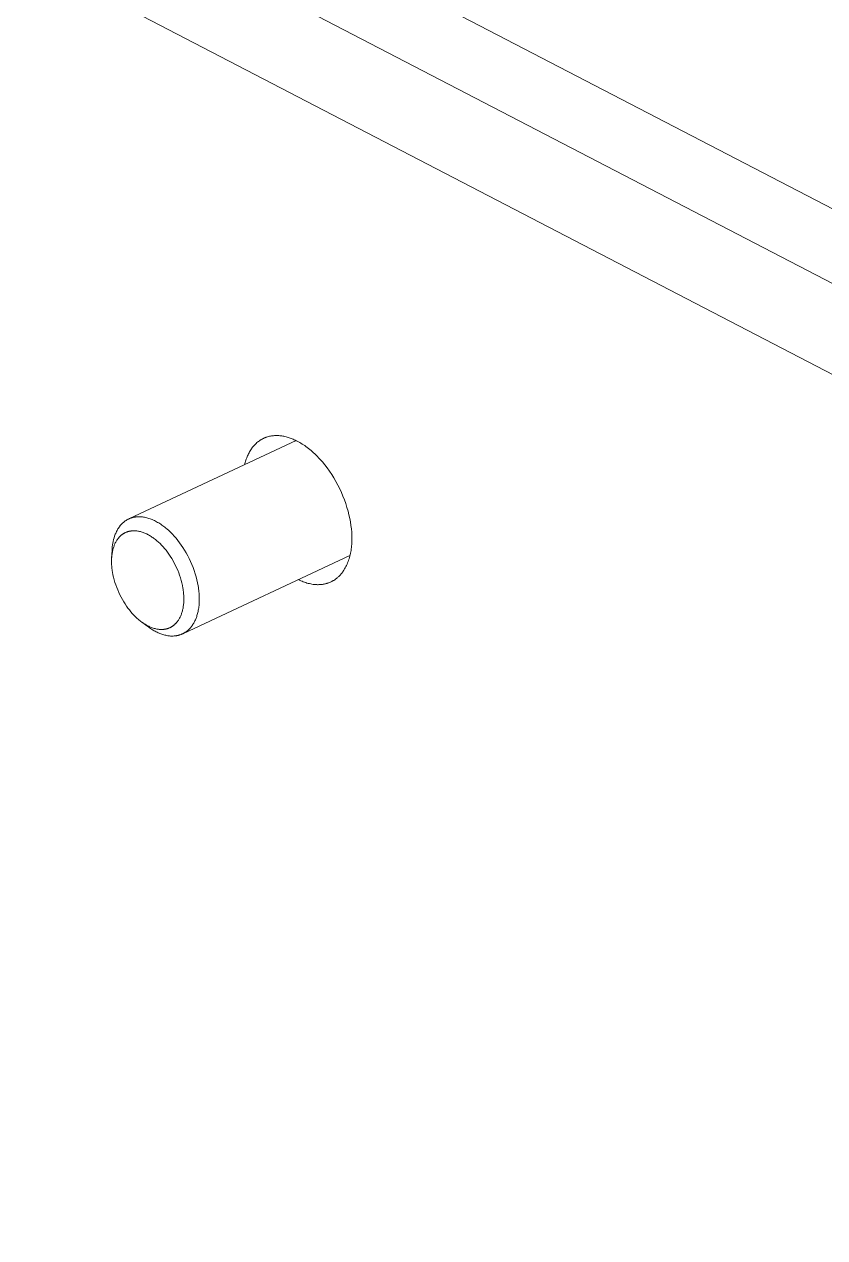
# Model space of a CAD drawing. Header units: millimetres. Extents: x -507 to 4570, y -12 to 3479.
# Drawn here: x 2901.6 to 2938.9, y 1481.3 to 1538 of the extents above; entities that cross this region are included whole.
import ezdxf

# ---------------------------------------------------------------- set-up
doc = ezdxf.new("R2010")
doc.units = ezdxf.units.MM
doc.layers.add('ZANO_R', color=7, linetype='Continuous', lineweight=0)

msp = doc.modelspace()

# ---------------------------------------------------------------- linework, layer by layer
at = {"layer": 'ZANO_R'}
for p, q in [((3135.943, 1427.139), (2910.345, 1544.436)), ((2907.899, 1542.222), (3130.222, 1426.628)), ((3125.924, 1424.615), (2901.56, 1541.27)), ((2906.471, 1514.914), (2914.257, 1518.56)), ((2912.356, 1518.399), (2912.391, 1518.432)), ((2912.391, 1518.432), (2912.427, 1518.465)), ((2912.427, 1518.465), (2912.464, 1518.496)), ((2912.464, 1518.496), (2912.502, 1518.525)), ((2912.502, 1518.525), (2912.541, 1518.553)), ((2912.541, 1518.553), (2912.561, 1518.566)), ((2912.561, 1518.566), (2912.58, 1518.579)), ((2912.58, 1518.579), (2912.6, 1518.592)), ((2912.6, 1518.592), (2912.621, 1518.604)), ((2912.621, 1518.604), (2912.641, 1518.616)), ((2912.641, 1518.616), (2912.662, 1518.628)), ((2912.662, 1518.628), (2912.682, 1518.639)), ((2912.682, 1518.639), (2912.703, 1518.65)), ((2912.703, 1518.65), (2912.725, 1518.66)), ((2912.725, 1518.66), (2912.746, 1518.67)), ((2912.746, 1518.67), (2912.767, 1518.68)), ((2912.767, 1518.68), (2912.789, 1518.689)), ((2912.789, 1518.689), (2912.811, 1518.698)), ((2912.811, 1518.698), (2912.833, 1518.706)), ((2912.833, 1518.706), (2912.855, 1518.714)), ((2912.855, 1518.714), (2912.877, 1518.722)), ((2912.877, 1518.722), (2912.922, 1518.736)), ((2912.922, 1518.736), (2912.967, 1518.749)), ((2912.967, 1518.749), (2913.013, 1518.76)), ((2913.013, 1518.76), (2913.059, 1518.77)), ((2913.059, 1518.77), (2913.105, 1518.778)), ((2913.105, 1518.778), (2913.152, 1518.784)), ((2913.152, 1518.784), (2913.2, 1518.789)), ((2913.2, 1518.789), (2913.247, 1518.793)), ((2913.247, 1518.793), (2913.295, 1518.795)), ((2913.295, 1518.795), (2913.344, 1518.796)), ((2913.344, 1518.796), (2913.392, 1518.795)), ((2913.392, 1518.795), (2913.441, 1518.792)), ((2913.441, 1518.792), (2913.489, 1518.789)), ((2913.489, 1518.789), (2913.538, 1518.783)), ((2913.538, 1518.783), (2913.587, 1518.777)), ((2913.587, 1518.777), (2913.636, 1518.769)), ((2913.636, 1518.769), (2913.685, 1518.76)), ((2913.685, 1518.76), (2913.734, 1518.749)), ((2913.734, 1518.749), (2913.782, 1518.738)), ((2913.782, 1518.738), (2913.831, 1518.725)), ((2913.831, 1518.725), (2913.88, 1518.711)), ((2913.88, 1518.711), (2913.928, 1518.695)), ((2913.928, 1518.695), (2913.977, 1518.679)), ((2913.977, 1518.679), (2914.025, 1518.661)), ((2914.025, 1518.661), (2914.073, 1518.642)), ((2914.073, 1518.642), (2914.12, 1518.622)), ((2914.12, 1518.622), (2914.168, 1518.602)), ((2914.168, 1518.602), (2914.215, 1518.58)), ((2914.215, 1518.58), (2914.262, 1518.557)), ((2914.262, 1518.557), (2914.308, 1518.534)), ((2914.308, 1518.534), (2914.365, 1518.503)), ((2914.365, 1518.503), (2914.422, 1518.471)), ((2914.422, 1518.471), (2914.479, 1518.437)), ((2914.479, 1518.437), (2914.537, 1518.401)), ((2914.537, 1518.401), (2914.596, 1518.364)), ((2911.965, 1517.8), (2911.986, 1517.85)), ((2911.986, 1517.85), (2912.008, 1517.898)), ((2912.008, 1517.898), (2912.032, 1517.946)), ((2912.032, 1517.946), (2912.056, 1517.993)), ((2912.056, 1517.993), (2912.081, 1518.039)), ((2912.081, 1518.039), (2912.108, 1518.083)), ((2912.108, 1518.083), (2912.135, 1518.127)), ((2912.135, 1518.127), (2912.164, 1518.17)), ((2912.164, 1518.17), (2912.193, 1518.211)), ((2912.193, 1518.211), (2912.224, 1518.251)), ((2912.224, 1518.251), (2912.255, 1518.29)), ((2912.255, 1518.29), (2912.288, 1518.328)), ((2912.288, 1518.328), (2912.321, 1518.364)), ((2912.321, 1518.364), (2912.356, 1518.399)), ((2914.596, 1518.364), (2914.654, 1518.324)), ((2914.654, 1518.324), (2914.713, 1518.282)), ((2914.713, 1518.282), (2914.772, 1518.239)), ((2914.772, 1518.239), (2914.831, 1518.193)), ((2914.831, 1518.193), (2914.891, 1518.145)), ((2914.891, 1518.145), (2914.95, 1518.096)), ((2914.95, 1518.096), (2915.01, 1518.044)), ((2915.01, 1518.044), (2915.069, 1517.991)), ((2915.069, 1517.991), (2915.129, 1517.936)), ((2915.129, 1517.936), (2915.188, 1517.878)), ((2915.188, 1517.878), (2915.247, 1517.819)), ((2911.847, 1517.431), (2911.86, 1517.486)), ((2911.86, 1517.486), (2911.875, 1517.54)), ((2911.875, 1517.54), (2911.891, 1517.593)), ((2911.891, 1517.593), (2911.908, 1517.646)), ((2911.908, 1517.646), (2911.926, 1517.698)), ((2911.926, 1517.698), (2911.945, 1517.749)), ((2911.945, 1517.749), (2911.965, 1517.8)), ((2915.247, 1517.819), (2915.305, 1517.758)), ((2915.305, 1517.758), (2915.364, 1517.696)), ((2915.364, 1517.696), (2915.479, 1517.565)), ((2915.479, 1517.565), (2915.593, 1517.427)), ((2915.593, 1517.427), (2915.703, 1517.283)), ((2915.703, 1517.283), (2915.811, 1517.133)), ((2915.811, 1517.133), (2915.915, 1516.977)), ((2915.915, 1516.977), (2916.015, 1516.817)), ((2916.015, 1516.817), (2916.111, 1516.653)), ((2916.111, 1516.653), (2916.202, 1516.484)), ((2916.202, 1516.484), (2916.288, 1516.313)), ((2916.288, 1516.313), (2916.368, 1516.14)), ((2916.368, 1516.14), (2916.442, 1515.965)), ((2916.442, 1515.965), (2916.511, 1515.79)), ((2916.511, 1515.79), (2916.573, 1515.614)), ((2916.573, 1515.614), (2916.629, 1515.439)), ((2906.832, 1514.999), (2906.808, 1514.997)), ((2906.856, 1515), (2906.832, 1514.999)), ((2906.88, 1515.001), (2906.856, 1515)), ((2906.905, 1515.002), (2906.88, 1515.001)), ((2906.929, 1515.002), (2906.905, 1515.002)), ((2906.954, 1515.001), (2906.929, 1515.002)), ((2906.978, 1515), (2906.954, 1515.001)), ((2907.003, 1514.999), (2906.978, 1515)), ((2907.028, 1514.997), (2907.003, 1514.999)), ((2916.629, 1515.439), (2916.679, 1515.265)), ((2916.679, 1515.265), (2916.722, 1515.093)), ((2916.722, 1515.093), (2916.759, 1514.924)), ((2905.936, 1514.437), (2905.913, 1514.396)), ((2905.961, 1514.476), (2905.936, 1514.437)), ((2905.988, 1514.514), (2905.961, 1514.476)), ((2906.015, 1514.551), (2905.988, 1514.514)), ((2906.029, 1514.57), (2906.015, 1514.551)), ((2906.043, 1514.587), (2906.029, 1514.57)), ((2906.058, 1514.605), (2906.043, 1514.587)), ((2906.073, 1514.622), (2906.058, 1514.605)), ((2906.088, 1514.639), (2906.073, 1514.622)), ((2906.104, 1514.656), (2906.088, 1514.639)), ((2906.12, 1514.672), (2906.104, 1514.656)), ((2906.136, 1514.688), (2906.12, 1514.672)), ((2906.152, 1514.704), (2906.136, 1514.688)), ((2906.169, 1514.719), (2906.152, 1514.704)), ((2906.186, 1514.734), (2906.169, 1514.719)), ((2906.203, 1514.749), (2906.186, 1514.734)), ((2906.221, 1514.763), (2906.203, 1514.749)), ((2906.238, 1514.777), (2906.221, 1514.763)), ((2906.256, 1514.791), (2906.238, 1514.777)), ((2906.275, 1514.804), (2906.256, 1514.791)), ((2906.293, 1514.817), (2906.275, 1514.804)), ((2906.312, 1514.829), (2906.293, 1514.817)), ((2906.331, 1514.841), (2906.312, 1514.829)), ((2906.351, 1514.853), (2906.331, 1514.841)), ((2906.37, 1514.864), (2906.351, 1514.853)), ((2906.39, 1514.875), (2906.37, 1514.864)), ((2906.41, 1514.885), (2906.39, 1514.875)), ((2906.43, 1514.895), (2906.41, 1514.885)), ((2906.451, 1514.905), (2906.43, 1514.895)), ((2906.472, 1514.914), (2906.451, 1514.905)), ((2906.493, 1514.922), (2906.472, 1514.914)), ((2906.514, 1514.931), (2906.493, 1514.922)), ((2906.535, 1514.939), (2906.514, 1514.931)), ((2906.557, 1514.946), (2906.535, 1514.939)), ((2906.579, 1514.953), (2906.557, 1514.946)), ((2906.601, 1514.959), (2906.579, 1514.953)), ((2906.623, 1514.965), (2906.601, 1514.959)), ((2906.646, 1514.971), (2906.623, 1514.965)), ((2906.669, 1514.976), (2906.646, 1514.971)), ((2906.692, 1514.981), (2906.669, 1514.976)), ((2906.715, 1514.985), (2906.692, 1514.981)), ((2906.738, 1514.989), (2906.715, 1514.985)), ((2906.761, 1514.992), (2906.738, 1514.989)), ((2906.785, 1514.995), (2906.761, 1514.992)), ((2906.808, 1514.997), (2906.785, 1514.995)), ((2907.053, 1514.995), (2907.028, 1514.997)), ((2907.078, 1514.992), (2907.053, 1514.995)), ((2907.128, 1514.985), (2907.078, 1514.992)), ((2907.179, 1514.977), (2907.128, 1514.985)), ((2907.229, 1514.966), (2907.179, 1514.977)), ((2907.28, 1514.954), (2907.229, 1514.966)), ((2907.331, 1514.94), (2907.28, 1514.954)), ((2907.383, 1514.924), (2907.331, 1514.94)), ((2907.434, 1514.906), (2907.383, 1514.924)), ((2907.485, 1514.887), (2907.434, 1514.906)), ((2907.536, 1514.867), (2907.485, 1514.887)), ((2907.587, 1514.844), (2907.536, 1514.867)), ((2907.637, 1514.821), (2907.587, 1514.844)), ((2907.688, 1514.795), (2907.637, 1514.821)), ((2907.738, 1514.769), (2907.688, 1514.795)), ((2907.788, 1514.74), (2907.738, 1514.769)), ((2907.838, 1514.711), (2907.788, 1514.74)), ((2907.887, 1514.68), (2907.838, 1514.711)), ((2907.936, 1514.648), (2907.887, 1514.68)), ((2907.984, 1514.615), (2907.936, 1514.648)), ((2908.032, 1514.581), (2907.984, 1514.615)), ((2908.079, 1514.546), (2908.032, 1514.581)), ((2908.125, 1514.51), (2908.079, 1514.546)), ((2908.171, 1514.472), (2908.125, 1514.51)), ((2908.217, 1514.434), (2908.171, 1514.472)), ((2908.306, 1514.355), (2908.217, 1514.434)), ((2916.759, 1514.924), (2916.79, 1514.758)), ((2916.79, 1514.758), (2916.815, 1514.595)), ((2916.815, 1514.595), (2916.834, 1514.436)), ((2916.834, 1514.436), (2916.848, 1514.281)), ((2905.731, 1513.932), (2905.711, 1513.851)), ((2905.753, 1514.013), (2905.731, 1513.932)), ((2905.777, 1514.093), (2905.753, 1514.013)), ((2905.793, 1514.139), (2905.777, 1514.093)), ((2905.81, 1514.183), (2905.793, 1514.139)), ((2905.829, 1514.227), (2905.81, 1514.183)), ((2905.848, 1514.271), (2905.829, 1514.227)), ((2905.868, 1514.313), (2905.848, 1514.271)), ((2905.849, 1513.846), (2905.869, 1513.879)), ((2905.89, 1514.355), (2905.868, 1514.313)), ((2905.869, 1513.879), (2905.889, 1513.912)), ((2905.889, 1513.912), (2905.911, 1513.944)), ((2905.913, 1514.396), (2905.89, 1514.355)), ((2905.911, 1513.944), (2905.934, 1513.974)), ((2905.934, 1513.974), (2905.945, 1513.989)), ((2905.945, 1513.989), (2905.957, 1514.004)), ((2905.957, 1514.004), (2905.969, 1514.019)), ((2905.969, 1514.019), (2905.982, 1514.033)), ((2905.982, 1514.033), (2905.994, 1514.047)), ((2905.994, 1514.047), (2906.007, 1514.061)), ((2906.007, 1514.061), (2906.02, 1514.074)), ((2906.02, 1514.074), (2906.034, 1514.088)), ((2906.034, 1514.088), (2906.047, 1514.101)), ((2906.047, 1514.101), (2906.061, 1514.113)), ((2906.061, 1514.113), (2906.075, 1514.126)), ((2906.075, 1514.126), (2906.089, 1514.138)), ((2906.089, 1514.138), (2906.104, 1514.15)), ((2906.104, 1514.15), (2906.119, 1514.161)), ((2906.119, 1514.161), (2906.133, 1514.172)), ((2906.133, 1514.172), (2906.149, 1514.183)), ((2906.149, 1514.183), (2906.164, 1514.194)), ((2906.164, 1514.194), (2906.18, 1514.204)), ((2906.18, 1514.204), (2906.195, 1514.214)), ((2906.195, 1514.214), (2906.211, 1514.224)), ((2906.211, 1514.224), (2906.228, 1514.233)), ((2906.228, 1514.233), (2906.244, 1514.242)), ((2906.244, 1514.242), (2906.261, 1514.25)), ((2906.261, 1514.25), (2906.277, 1514.259)), ((2906.277, 1514.259), (2906.294, 1514.267)), ((2906.294, 1514.267), (2906.312, 1514.274)), ((2906.312, 1514.274), (2906.329, 1514.281)), ((2906.329, 1514.281), (2906.347, 1514.288)), ((2906.347, 1514.288), (2906.364, 1514.295)), ((2906.364, 1514.295), (2906.382, 1514.301)), ((2906.382, 1514.301), (2906.4, 1514.306)), ((2906.4, 1514.306), (2906.419, 1514.312)), ((2906.419, 1514.312), (2906.437, 1514.317)), ((2906.437, 1514.317), (2906.456, 1514.321)), ((2906.456, 1514.321), (2906.475, 1514.326)), ((2906.475, 1514.326), (2906.494, 1514.33)), ((2906.494, 1514.33), (2906.513, 1514.333)), ((2906.513, 1514.333), (2906.532, 1514.336)), ((2906.532, 1514.336), (2906.551, 1514.339)), ((2906.551, 1514.339), (2906.571, 1514.341)), ((2906.571, 1514.341), (2906.59, 1514.343)), ((2906.59, 1514.343), (2906.61, 1514.345)), ((2906.61, 1514.345), (2906.63, 1514.346)), ((2906.63, 1514.346), (2906.65, 1514.347)), ((2906.65, 1514.347), (2906.67, 1514.347)), ((2906.67, 1514.347), (2906.69, 1514.347)), ((2906.69, 1514.347), (2906.71, 1514.347)), ((2906.71, 1514.347), (2906.731, 1514.346)), ((2906.731, 1514.346), (2906.751, 1514.345)), ((2906.751, 1514.345), (2906.772, 1514.343)), ((2906.772, 1514.343), (2906.792, 1514.341)), ((2906.792, 1514.341), (2906.813, 1514.339)), ((2906.813, 1514.339), (2906.855, 1514.333)), ((2906.855, 1514.333), (2906.897, 1514.326)), ((2906.897, 1514.326), (2906.939, 1514.317)), ((2906.939, 1514.317), (2906.981, 1514.307)), ((2906.981, 1514.307), (2907.023, 1514.296)), ((2907.023, 1514.296), (2907.065, 1514.283)), ((2907.065, 1514.283), (2907.108, 1514.268)), ((2907.108, 1514.268), (2907.15, 1514.252)), ((2907.15, 1514.252), (2907.192, 1514.235)), ((2907.192, 1514.235), (2907.234, 1514.217)), ((2907.234, 1514.217), (2907.276, 1514.197)), ((2907.276, 1514.197), (2907.318, 1514.176)), ((2907.318, 1514.176), (2907.359, 1514.154)), ((2907.359, 1514.154), (2907.401, 1514.131)), ((2907.401, 1514.131), (2907.442, 1514.106)), ((2907.442, 1514.106), (2907.482, 1514.081)), ((2907.482, 1514.081), (2907.523, 1514.055)), ((2907.523, 1514.055), (2907.563, 1514.027)), ((2907.563, 1514.027), (2907.602, 1513.999)), ((2907.602, 1513.999), (2907.641, 1513.97)), ((2907.641, 1513.97), (2907.68, 1513.94)), ((2907.68, 1513.94), (2907.718, 1513.909)), ((2907.718, 1513.909), (2907.756, 1513.877)), ((2907.756, 1513.877), (2907.829, 1513.812)), ((2908.392, 1514.274), (2908.306, 1514.355)), ((2908.477, 1514.188), (2908.392, 1514.274)), ((2908.561, 1514.097), (2908.477, 1514.188)), ((2908.646, 1514), (2908.561, 1514.097)), ((2908.729, 1513.897), (2908.646, 1514)), ((2908.811, 1513.79), (2908.729, 1513.897)), ((2916.848, 1514.281), (2916.855, 1514.131)), ((2916.855, 1514.131), (2916.858, 1513.986)), ((2916.857, 1513.916), (2916.855, 1513.846)), ((2916.858, 1513.986), (2916.857, 1513.916)), ((2905.639, 1513.067), (2905.658, 1513.435)), ((2905.663, 1513.519), (2905.658, 1513.435)), ((2905.659, 1513.26), (2905.666, 1513.305)), ((2905.671, 1513.602), (2905.663, 1513.519)), ((2905.666, 1513.305), (2905.673, 1513.35)), ((2905.682, 1513.686), (2905.671, 1513.602)), ((2905.673, 1513.35), (2905.682, 1513.394)), ((2905.695, 1513.768), (2905.682, 1513.686)), ((2905.682, 1513.394), (2905.692, 1513.436)), ((2905.692, 1513.436), (2905.702, 1513.478)), ((2905.711, 1513.851), (2905.695, 1513.768)), ((2905.702, 1513.478), (2905.713, 1513.518)), ((2905.713, 1513.518), (2905.725, 1513.557)), ((2905.725, 1513.557), (2905.737, 1513.595)), ((2905.737, 1513.595), (2905.75, 1513.633)), ((2905.75, 1513.633), (2905.764, 1513.67)), ((2905.764, 1513.67), (2905.78, 1513.706)), ((2905.78, 1513.706), (2905.795, 1513.742)), ((2905.795, 1513.742), (2905.812, 1513.778)), ((2905.812, 1513.778), (2905.83, 1513.812)), ((2905.83, 1513.812), (2905.849, 1513.846)), ((2907.829, 1513.812), (2907.9, 1513.745)), ((2907.9, 1513.745), (2907.97, 1513.674)), ((2907.97, 1513.674), (2908.041, 1513.598)), ((2908.041, 1513.598), (2908.11, 1513.518)), ((2908.11, 1513.518), (2908.179, 1513.433)), ((2908.179, 1513.433), (2908.247, 1513.344)), ((2908.247, 1513.344), (2908.314, 1513.251)), ((2908.892, 1513.677), (2908.811, 1513.79)), ((2908.971, 1513.56), (2908.892, 1513.677)), ((2909.048, 1513.438), (2908.971, 1513.56)), ((2909.123, 1513.311), (2909.048, 1513.438)), ((2909.194, 1513.181), (2909.123, 1513.311)), ((2916.805, 1513.362), (2916.792, 1513.295)), ((2916.817, 1513.43), (2916.805, 1513.362)), ((2916.826, 1513.498), (2916.817, 1513.43)), ((2916.835, 1513.567), (2916.826, 1513.498)), ((2916.842, 1513.637), (2916.835, 1513.567)), ((2916.848, 1513.706), (2916.842, 1513.637)), ((2916.852, 1513.776), (2916.848, 1513.706)), ((2916.855, 1513.846), (2916.852, 1513.776)), ((2905.635, 1512.912), (2905.636, 1512.965)), ((2905.636, 1512.859), (2905.635, 1512.912)), ((2905.636, 1512.965), (2905.637, 1513.016)), ((2905.638, 1512.805), (2905.636, 1512.859)), ((2905.637, 1513.016), (2905.639, 1513.067)), ((2905.64, 1512.751), (2905.638, 1512.805)), ((2905.639, 1513.067), (2905.643, 1513.116)), ((2905.644, 1512.695), (2905.64, 1512.751)), ((2905.643, 1513.116), (2905.647, 1513.165)), ((2905.647, 1513.165), (2905.652, 1513.213)), ((2905.652, 1513.213), (2905.659, 1513.26)), ((2908.314, 1513.251), (2908.38, 1513.154)), ((2908.38, 1513.154), (2908.444, 1513.053)), ((2908.444, 1513.053), (2908.505, 1512.948)), ((2908.505, 1512.948), (2908.564, 1512.84)), ((2908.564, 1512.84), (2908.621, 1512.73)), ((2916.77, 1513.193), (2908.998, 1509.554)), ((2909.262, 1513.047), (2909.194, 1513.181)), ((2909.327, 1512.91), (2909.262, 1513.047)), ((2909.387, 1512.771), (2909.327, 1512.91)), ((2909.444, 1512.629), (2909.387, 1512.771)), ((2916.636, 1512.787), (2916.609, 1512.728)), ((2916.661, 1512.847), (2916.636, 1512.787)), ((2916.684, 1512.908), (2916.661, 1512.847)), ((2916.706, 1512.97), (2916.684, 1512.908)), ((2916.726, 1513.033), (2916.706, 1512.97)), ((2916.745, 1513.097), (2916.726, 1513.033)), ((2916.762, 1513.162), (2916.745, 1513.097)), ((2916.778, 1513.228), (2916.762, 1513.162)), ((2916.792, 1513.295), (2916.778, 1513.228)), ((2905.649, 1512.639), (2905.644, 1512.695)), ((2905.655, 1512.583), (2905.649, 1512.639)), ((2905.662, 1512.526), (2905.655, 1512.583)), ((2905.67, 1512.468), (2905.662, 1512.526)), ((2905.68, 1512.41), (2905.67, 1512.468)), ((2905.701, 1512.293), (2905.68, 1512.41)), ((2905.728, 1512.174), (2905.701, 1512.293)), ((2905.758, 1512.055), (2905.728, 1512.174)), ((2908.621, 1512.73), (2908.674, 1512.616)), ((2908.674, 1512.616), (2908.724, 1512.501)), ((2908.724, 1512.501), (2908.771, 1512.384)), ((2908.771, 1512.384), (2908.814, 1512.266)), ((2908.814, 1512.266), (2908.852, 1512.147)), ((2909.496, 1512.486), (2909.444, 1512.629)), ((2909.543, 1512.342), (2909.496, 1512.486)), ((2909.585, 1512.198), (2909.543, 1512.342)), ((2909.622, 1512.054), (2909.585, 1512.198)), ((2916.199, 1512.168), (2916.177, 1512.149)), ((2916.221, 1512.187), (2916.199, 1512.168)), ((2916.242, 1512.207), (2916.221, 1512.187)), ((2916.263, 1512.227), (2916.242, 1512.207)), ((2916.284, 1512.248), (2916.263, 1512.227)), ((2916.304, 1512.269), (2916.284, 1512.248)), ((2916.324, 1512.291), (2916.304, 1512.269)), ((2916.344, 1512.314), (2916.324, 1512.291)), ((2916.363, 1512.336), (2916.344, 1512.314)), ((2916.382, 1512.359), (2916.363, 1512.336)), ((2916.401, 1512.383), (2916.382, 1512.359)), ((2916.419, 1512.407), (2916.401, 1512.383)), ((2916.437, 1512.432), (2916.419, 1512.407)), ((2916.454, 1512.457), (2916.437, 1512.432)), ((2916.488, 1512.508), (2916.454, 1512.457)), ((2916.521, 1512.561), (2916.488, 1512.508)), ((2916.552, 1512.615), (2916.521, 1512.561)), ((2916.581, 1512.671), (2916.552, 1512.615)), ((2916.609, 1512.728), (2916.581, 1512.671)), ((2905.793, 1511.936), (2905.758, 1512.055)), ((2905.832, 1511.817), (2905.793, 1511.936)), ((2905.875, 1511.698), (2905.832, 1511.817)), ((2905.922, 1511.581), (2905.875, 1511.698)), ((2908.852, 1512.147), (2908.887, 1512.027)), ((2908.887, 1512.027), (2908.918, 1511.908)), ((2908.918, 1511.908), (2908.944, 1511.79)), ((2908.944, 1511.79), (2908.966, 1511.672)), ((2908.966, 1511.672), (2908.975, 1511.614)), ((2908.975, 1511.614), (2908.984, 1511.557)), ((2909.653, 1511.911), (2909.622, 1512.054)), ((2909.68, 1511.769), (2909.653, 1511.911)), ((2909.691, 1511.699), (2909.68, 1511.769)), ((2909.701, 1511.629), (2909.691, 1511.699)), ((2909.71, 1511.56), (2909.701, 1511.629)), ((2914.416, 1512.037), (2914.36, 1512.064)), ((2914.473, 1512.012), (2914.416, 1512.037)), ((2914.53, 1511.987), (2914.473, 1512.012)), ((2914.587, 1511.965), (2914.53, 1511.987)), ((2914.645, 1511.943), (2914.587, 1511.965)), ((2914.703, 1511.924), (2914.645, 1511.943)), ((2914.761, 1511.906), (2914.703, 1511.924)), ((2914.819, 1511.89), (2914.761, 1511.906)), ((2914.878, 1511.876), (2914.819, 1511.89)), ((2914.936, 1511.863), (2914.878, 1511.876)), ((2914.995, 1511.852), (2914.936, 1511.863)), ((2915.054, 1511.843), (2914.995, 1511.852)), ((2915.112, 1511.837), (2915.054, 1511.843)), ((2915.171, 1511.832), (2915.112, 1511.837)), ((2915.2, 1511.83), (2915.171, 1511.832)), ((2915.229, 1511.829), (2915.2, 1511.83)), ((2915.258, 1511.828), (2915.229, 1511.829)), ((2915.287, 1511.828), (2915.258, 1511.828)), ((2915.316, 1511.829), (2915.287, 1511.828)), ((2915.344, 1511.83), (2915.316, 1511.829)), ((2915.373, 1511.831), (2915.344, 1511.83)), ((2915.402, 1511.833), (2915.373, 1511.831)), ((2915.43, 1511.836), (2915.402, 1511.833)), ((2915.459, 1511.839), (2915.43, 1511.836)), ((2915.487, 1511.842), (2915.459, 1511.839)), ((2915.515, 1511.847), (2915.487, 1511.842)), ((2915.543, 1511.851), (2915.515, 1511.847)), ((2915.571, 1511.857), (2915.543, 1511.851)), ((2915.598, 1511.862), (2915.571, 1511.857)), ((2915.626, 1511.869), (2915.598, 1511.862)), ((2915.653, 1511.876), (2915.626, 1511.869)), ((2915.681, 1511.883), (2915.653, 1511.876)), ((2915.708, 1511.891), (2915.681, 1511.883)), ((2915.734, 1511.9), (2915.708, 1511.891)), ((2915.761, 1511.909), (2915.734, 1511.9)), ((2915.787, 1511.919), (2915.761, 1511.909)), ((2915.814, 1511.929), (2915.787, 1511.919)), ((2915.84, 1511.94), (2915.814, 1511.929)), ((2915.865, 1511.951), (2915.84, 1511.94)), ((2915.891, 1511.963), (2915.865, 1511.951)), ((2915.916, 1511.976), (2915.891, 1511.963)), ((2915.941, 1511.989), (2915.916, 1511.976)), ((2915.966, 1512.002), (2915.941, 1511.989)), ((2915.991, 1512.016), (2915.966, 1512.002)), ((2916.015, 1512.031), (2915.991, 1512.016)), ((2916.039, 1512.046), (2916.015, 1512.031)), ((2916.063, 1512.062), (2916.039, 1512.046)), ((2916.086, 1512.078), (2916.063, 1512.062)), ((2916.109, 1512.095), (2916.086, 1512.078)), ((2916.132, 1512.113), (2916.109, 1512.095)), ((2916.155, 1512.13), (2916.132, 1512.113)), ((2916.177, 1512.149), (2916.155, 1512.13)), ((2905.972, 1511.466), (2905.922, 1511.581)), ((2906.025, 1511.353), (2905.972, 1511.466)), ((2906.082, 1511.242), (2906.025, 1511.353)), ((2906.141, 1511.134), (2906.082, 1511.242)), ((2906.202, 1511.03), (2906.141, 1511.134)), ((2908.984, 1511.557), (2908.991, 1511.5)), ((2908.991, 1511.5), (2908.997, 1511.443)), ((2908.997, 1511.443), (2909.002, 1511.387)), ((2909.002, 1511.387), (2909.005, 1511.332)), ((2909.005, 1511.332), (2909.008, 1511.277)), ((2909.009, 1511.066), (2909.006, 1511.016)), ((2909.008, 1511.277), (2909.01, 1511.223)), ((2909.01, 1511.118), (2909.009, 1511.066)), ((2909.01, 1511.223), (2909.01, 1511.17)), ((2909.01, 1511.17), (2909.01, 1511.118)), ((2909.717, 1511.492), (2909.71, 1511.56)), ((2909.723, 1511.424), (2909.717, 1511.492)), ((2909.727, 1511.357), (2909.723, 1511.424)), ((2909.731, 1511.291), (2909.727, 1511.357)), ((2909.728, 1510.975), (2909.731, 1511.036)), ((2909.733, 1511.226), (2909.731, 1511.291)), ((2909.731, 1511.036), (2909.733, 1511.099)), ((2909.734, 1511.162), (2909.733, 1511.226)), ((2909.733, 1511.099), (2909.734, 1511.162)), ((2906.266, 1510.928), (2906.202, 1511.03)), ((2906.331, 1510.831), (2906.266, 1510.928)), ((2906.398, 1510.738), (2906.331, 1510.831)), ((2906.466, 1510.649), (2906.398, 1510.738)), ((2906.535, 1510.564), (2906.466, 1510.649)), ((2906.605, 1510.484), (2906.535, 1510.564)), ((2906.675, 1510.409), (2906.605, 1510.484)), ((2908.908, 1510.487), (2908.895, 1510.45)), ((2908.921, 1510.525), (2908.908, 1510.487)), ((2908.933, 1510.564), (2908.921, 1510.525)), ((2908.944, 1510.605), (2908.933, 1510.564)), ((2908.954, 1510.646), (2908.944, 1510.605)), ((2908.963, 1510.689), (2908.954, 1510.646)), ((2908.972, 1510.732), (2908.963, 1510.689)), ((2908.98, 1510.777), (2908.972, 1510.732)), ((2908.987, 1510.823), (2908.98, 1510.777)), ((2908.993, 1510.87), (2908.987, 1510.823)), ((2908.999, 1510.917), (2908.993, 1510.87)), ((2909.003, 1510.966), (2908.999, 1510.917)), ((2909.006, 1511.016), (2909.003, 1510.966)), ((2909.64, 1510.43), (2909.653, 1510.479)), ((2909.653, 1510.479), (2909.665, 1510.529)), ((2909.665, 1510.529), (2909.677, 1510.58)), ((2909.677, 1510.58), (2909.687, 1510.633)), ((2909.687, 1510.633), (2909.697, 1510.687)), ((2909.697, 1510.687), (2909.705, 1510.742)), ((2909.705, 1510.742), (2909.713, 1510.799)), ((2909.713, 1510.799), (2909.719, 1510.857)), ((2909.719, 1510.857), (2909.724, 1510.915)), ((2909.724, 1510.915), (2909.728, 1510.975)), ((2906.745, 1510.338), (2906.675, 1510.409)), ((2906.817, 1510.27), (2906.745, 1510.338)), ((2906.89, 1510.205), (2906.817, 1510.27)), ((2906.928, 1510.174), (2906.89, 1510.205)), ((2906.966, 1510.143), (2906.928, 1510.174)), ((2907.004, 1510.113), (2906.966, 1510.143)), ((2907.043, 1510.083), (2907.004, 1510.113)), ((2907.083, 1510.055), (2907.043, 1510.083)), ((2907.327, 1509.87), (2907.043, 1510.083)), ((2907.123, 1510.028), (2907.083, 1510.055)), ((2907.163, 1510.001), (2907.123, 1510.028)), ((2907.204, 1509.976), (2907.163, 1510.001)), ((2907.245, 1509.952), (2907.204, 1509.976)), ((2907.286, 1509.928), (2907.245, 1509.952)), ((2907.328, 1509.906), (2907.286, 1509.928)), ((2907.37, 1509.885), (2907.328, 1509.906)), ((2908.497, 1509.899), (2908.482, 1509.889)), ((2908.512, 1509.91), (2908.497, 1509.899)), ((2908.527, 1509.921), (2908.512, 1509.91)), ((2908.542, 1509.933), (2908.527, 1509.921)), ((2908.556, 1509.945), (2908.542, 1509.933)), ((2908.571, 1509.957), (2908.556, 1509.945)), ((2908.585, 1509.969), (2908.571, 1509.957)), ((2908.598, 1509.982), (2908.585, 1509.969)), ((2908.612, 1509.995), (2908.598, 1509.982)), ((2908.625, 1510.008), (2908.612, 1509.995)), ((2908.638, 1510.022), (2908.625, 1510.008)), ((2908.651, 1510.035), (2908.638, 1510.022)), ((2908.664, 1510.049), (2908.651, 1510.035)), ((2908.676, 1510.064), (2908.664, 1510.049)), ((2908.688, 1510.078), (2908.676, 1510.064)), ((2908.7, 1510.093), (2908.688, 1510.078)), ((2908.712, 1510.108), (2908.7, 1510.093)), ((2908.735, 1510.139), (2908.712, 1510.108)), ((2908.756, 1510.17), (2908.735, 1510.139)), ((2908.777, 1510.203), (2908.756, 1510.17)), ((2908.797, 1510.236), (2908.777, 1510.203)), ((2908.815, 1510.27), (2908.797, 1510.236)), ((2908.833, 1510.305), (2908.815, 1510.27)), ((2908.85, 1510.34), (2908.833, 1510.305)), ((2908.866, 1510.376), (2908.85, 1510.34)), ((2908.881, 1510.413), (2908.866, 1510.376)), ((2908.895, 1510.45), (2908.881, 1510.413)), ((2909.383, 1509.893), (2909.407, 1509.926)), ((2909.407, 1509.926), (2909.43, 1509.96)), ((2909.43, 1509.96), (2909.452, 1509.995)), ((2909.452, 1509.995), (2909.473, 1510.03)), ((2909.473, 1510.03), (2909.494, 1510.066)), ((2909.494, 1510.066), (2909.513, 1510.103)), ((2909.513, 1510.103), (2909.531, 1510.141)), ((2909.531, 1510.141), (2909.549, 1510.179)), ((2909.549, 1510.179), (2909.566, 1510.218)), ((2909.566, 1510.218), (2909.581, 1510.257)), ((2909.581, 1510.257), (2909.596, 1510.296)), ((2909.596, 1510.296), (2909.61, 1510.336)), ((2909.61, 1510.336), (2909.625, 1510.383)), ((2909.625, 1510.383), (2909.64, 1510.43)), ((2907.327, 1509.87), (2907.369, 1509.839)), ((2907.369, 1509.839), (2907.412, 1509.809)), ((2907.411, 1509.866), (2907.37, 1509.885)), ((2907.454, 1509.847), (2907.411, 1509.866)), ((2907.412, 1509.809), (2907.454, 1509.78)), ((2907.496, 1509.83), (2907.454, 1509.847)), ((2907.454, 1509.78), (2907.497, 1509.752)), ((2907.538, 1509.814), (2907.496, 1509.83)), ((2907.497, 1509.752), (2907.541, 1509.724)), ((2907.58, 1509.8), (2907.538, 1509.814)), ((2907.541, 1509.724), (2907.585, 1509.698)), ((2907.623, 1509.787), (2907.58, 1509.8)), ((2907.585, 1509.698), (2907.629, 1509.673)), ((2907.665, 1509.775), (2907.623, 1509.787)), ((2907.629, 1509.673), (2907.673, 1509.649)), ((2907.707, 1509.765), (2907.665, 1509.775)), ((2907.673, 1509.649), (2907.718, 1509.625)), ((2907.749, 1509.756), (2907.707, 1509.765)), ((2907.718, 1509.625), (2907.762, 1509.603)), ((2907.791, 1509.749), (2907.749, 1509.756)), ((2907.762, 1509.603), (2907.807, 1509.583)), ((2907.833, 1509.743), (2907.791, 1509.749)), ((2907.807, 1509.583), (2907.852, 1509.563)), ((2907.853, 1509.741), (2907.833, 1509.743)), ((2907.852, 1509.563), (2907.897, 1509.545)), ((2907.874, 1509.739), (2907.853, 1509.741)), ((2907.894, 1509.738), (2907.874, 1509.739)), ((2907.915, 1509.736), (2907.894, 1509.738)), ((2907.897, 1509.545), (2907.943, 1509.528)), ((2907.935, 1509.736), (2907.915, 1509.736)), ((2907.956, 1509.735), (2907.935, 1509.736)), ((2907.943, 1509.528), (2907.988, 1509.512)), ((2907.976, 1509.735), (2907.956, 1509.735)), ((2907.996, 1509.736), (2907.976, 1509.735)), ((2907.988, 1509.512), (2908.033, 1509.497)), ((2908.016, 1509.737), (2907.996, 1509.736)), ((2908.036, 1509.738), (2908.016, 1509.737)), ((2908.033, 1509.497), (2908.078, 1509.484)), ((2908.055, 1509.739), (2908.036, 1509.738)), ((2908.075, 1509.741), (2908.055, 1509.739)), ((2908.095, 1509.744), (2908.075, 1509.741)), ((2908.078, 1509.484), (2908.123, 1509.472)), ((2908.114, 1509.746), (2908.095, 1509.744)), ((2908.133, 1509.749), (2908.114, 1509.746)), ((2908.123, 1509.472), (2908.168, 1509.462)), ((2908.152, 1509.753), (2908.133, 1509.749)), ((2908.171, 1509.757), (2908.152, 1509.753)), ((2908.168, 1509.462), (2908.213, 1509.453)), ((2908.19, 1509.761), (2908.171, 1509.757)), ((2908.208, 1509.766), (2908.19, 1509.761)), ((2908.227, 1509.771), (2908.208, 1509.766)), ((2908.213, 1509.453), (2908.258, 1509.445)), ((2908.245, 1509.776), (2908.227, 1509.771)), ((2908.263, 1509.782), (2908.245, 1509.776)), ((2908.258, 1509.445), (2908.302, 1509.439)), ((2908.281, 1509.788), (2908.263, 1509.782)), ((2908.299, 1509.794), (2908.281, 1509.788)), ((2908.317, 1509.801), (2908.299, 1509.794)), ((2908.302, 1509.439), (2908.347, 1509.434)), ((2908.334, 1509.808), (2908.317, 1509.801)), ((2908.351, 1509.816), (2908.334, 1509.808)), ((2908.347, 1509.434), (2908.391, 1509.43)), ((2908.368, 1509.824), (2908.351, 1509.816)), ((2908.385, 1509.832), (2908.368, 1509.824)), ((2908.402, 1509.84), (2908.385, 1509.832)), ((2908.391, 1509.43), (2908.434, 1509.428)), ((2908.418, 1509.849), (2908.402, 1509.84)), ((2908.434, 1509.859), (2908.418, 1509.849)), ((2908.45, 1509.868), (2908.434, 1509.859)), ((2908.434, 1509.428), (2908.478, 1509.428)), ((2908.466, 1509.878), (2908.45, 1509.868)), ((2908.482, 1509.889), (2908.466, 1509.878)), ((2908.478, 1509.428), (2908.52, 1509.429)), ((2908.52, 1509.429), (2908.563, 1509.431)), ((2908.563, 1509.431), (2908.584, 1509.433)), ((2908.584, 1509.433), (2908.605, 1509.435)), ((2908.605, 1509.435), (2908.626, 1509.438)), ((2908.626, 1509.438), (2908.647, 1509.441)), ((2908.647, 1509.441), (2908.667, 1509.444)), ((2908.667, 1509.444), (2908.688, 1509.447)), ((2908.688, 1509.447), (2908.708, 1509.451)), ((2908.708, 1509.451), (2908.728, 1509.456)), ((2908.728, 1509.456), (2908.748, 1509.46)), ((2908.748, 1509.46), (2908.768, 1509.465)), ((2908.768, 1509.465), (2908.788, 1509.471)), ((2908.788, 1509.471), (2908.807, 1509.477)), ((2908.807, 1509.477), (2908.826, 1509.483)), ((2908.826, 1509.483), (2908.846, 1509.489)), ((2908.846, 1509.489), (2908.865, 1509.496)), ((2908.865, 1509.496), (2908.884, 1509.503)), ((2908.884, 1509.503), (2908.902, 1509.51)), ((2908.902, 1509.51), (2908.921, 1509.518)), ((2908.921, 1509.518), (2908.939, 1509.526)), ((2908.939, 1509.526), (2908.957, 1509.535)), ((2908.957, 1509.535), (2908.975, 1509.544)), ((2908.975, 1509.544), (2908.993, 1509.553)), ((2908.993, 1509.553), (2909.011, 1509.562)), ((2909.011, 1509.562), (2909.028, 1509.572)), ((2909.028, 1509.572), (2909.046, 1509.582)), ((2909.046, 1509.582), (2909.063, 1509.592)), ((2909.063, 1509.592), (2909.079, 1509.603)), ((2909.079, 1509.603), (2909.096, 1509.614)), ((2909.096, 1509.614), (2909.112, 1509.625)), ((2909.112, 1509.625), (2909.129, 1509.637)), ((2909.129, 1509.637), (2909.145, 1509.649)), ((2909.145, 1509.649), (2909.16, 1509.661)), ((2909.16, 1509.661), (2909.176, 1509.674)), ((2909.176, 1509.674), (2909.191, 1509.686)), ((2909.191, 1509.686), (2909.207, 1509.7)), ((2909.207, 1509.7), (2909.221, 1509.713)), ((2909.221, 1509.713), (2909.251, 1509.74)), ((2909.251, 1509.74), (2909.279, 1509.769)), ((2909.279, 1509.769), (2909.307, 1509.798)), ((2909.307, 1509.798), (2909.333, 1509.829)), ((2909.333, 1509.829), (2909.359, 1509.86)), ((2909.359, 1509.86), (2909.383, 1509.893))]:
    msp.add_line(p, q, dxfattribs=at)

doc.saveas('drawing.dxf')
